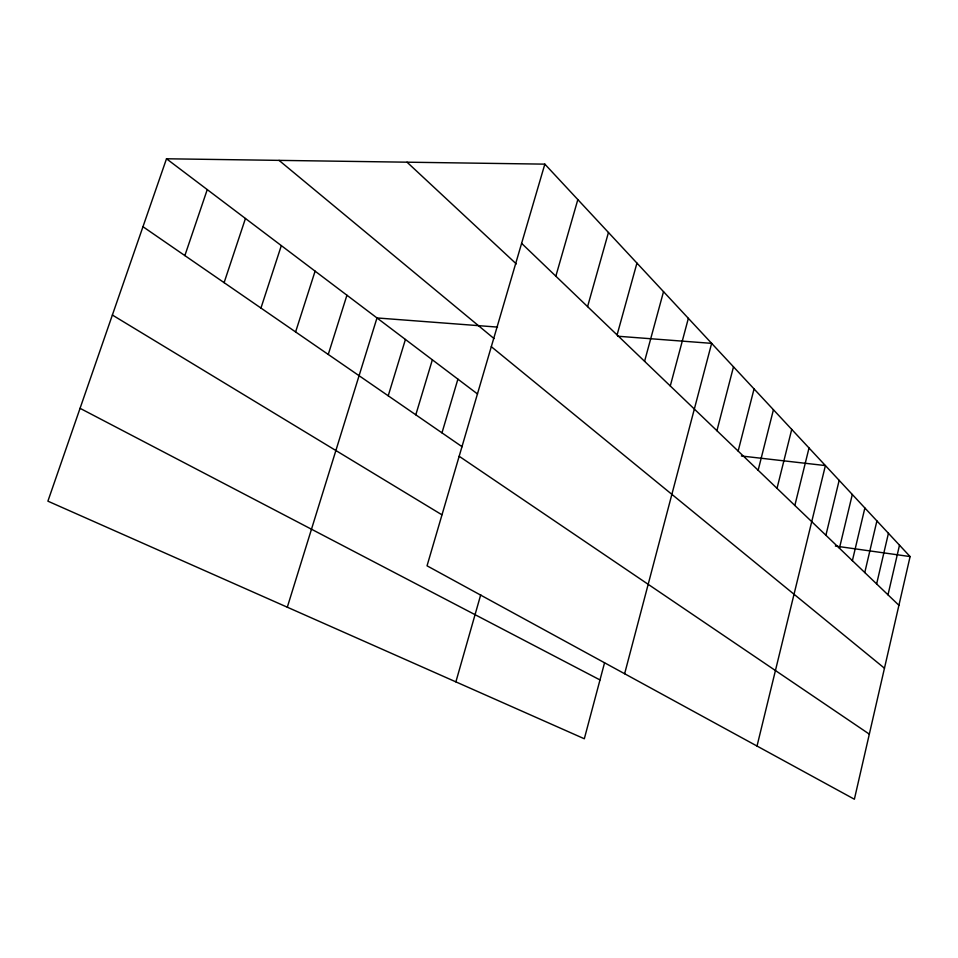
<?xml version="1.0" encoding="UTF-8"?>
<svg xmlns="http://www.w3.org/2000/svg" width="958" height="958" viewBox="0 0 958 958"><rect width="100%" height="100%" fill="white"/><g stroke="black" fill="none" stroke-linecap="round" stroke-linejoin="round"><path stroke-width="1.44" d="M544.839 164.141L910.1 556.574L854.38 799.223L427.04 565.819L544.839 164.141L166.5 158.777L47.9 501.166L584.32 738.762L604.546 662.828M887.994 594.834L899.49 545.174M876.63 583.925L888.437 533.295M864.763 572.549L876.905 520.913M852.38 560.669L864.87 507.991M839.436 548.251L852.309 494.484M825.904 535.259L839.16 480.365M757.024 746.043L825.401 465.576L741.384 455.996M794.841 505.465L809.019 447.985M777.01 488.364L791.727 429.4M758.149 470.258L773.429 409.749M738.151 451.074L754.054 388.924M716.919 430.705L733.493 366.842M624.628 673.737L711.638 343.359L617.694 336.222M670.277 385.966L688.359 318.343M644.578 361.31L663.523 291.651M617.084 334.929L636.938 263.103M587.577 306.62L608.45 232.495M455.888 681.868L480.736 594.738M555.844 276.179L577.83 199.599M441.973 432.86L457.9 379.14M415.808 414.814L432.357 359.813M388.218 395.798L405.426 339.455M287.304 607.204L376.985 317.948L497.537 327.097M328.259 354.46L346.928 295.22M295.603 331.947L315.098 271.15M260.947 308.057L281.329 245.619M224.112 282.646L245.452 218.484M184.858 255.594L207.251 189.6M835.364 546.06L910.1 556.574M80.065 408.324L599.995 679.94M112.373 315.038L441.854 514.769M459.169 456.271L869.325 734.139M142.97 226.711L462.091 446.727M166.5 158.777L477.551 394.001M491.31 346.676L884.462 668.217M279.053 160.381L494.005 338.557M407.03 162.189L516.29 263.917M521.607 243.344L898.915 605.3"/></g></svg>
